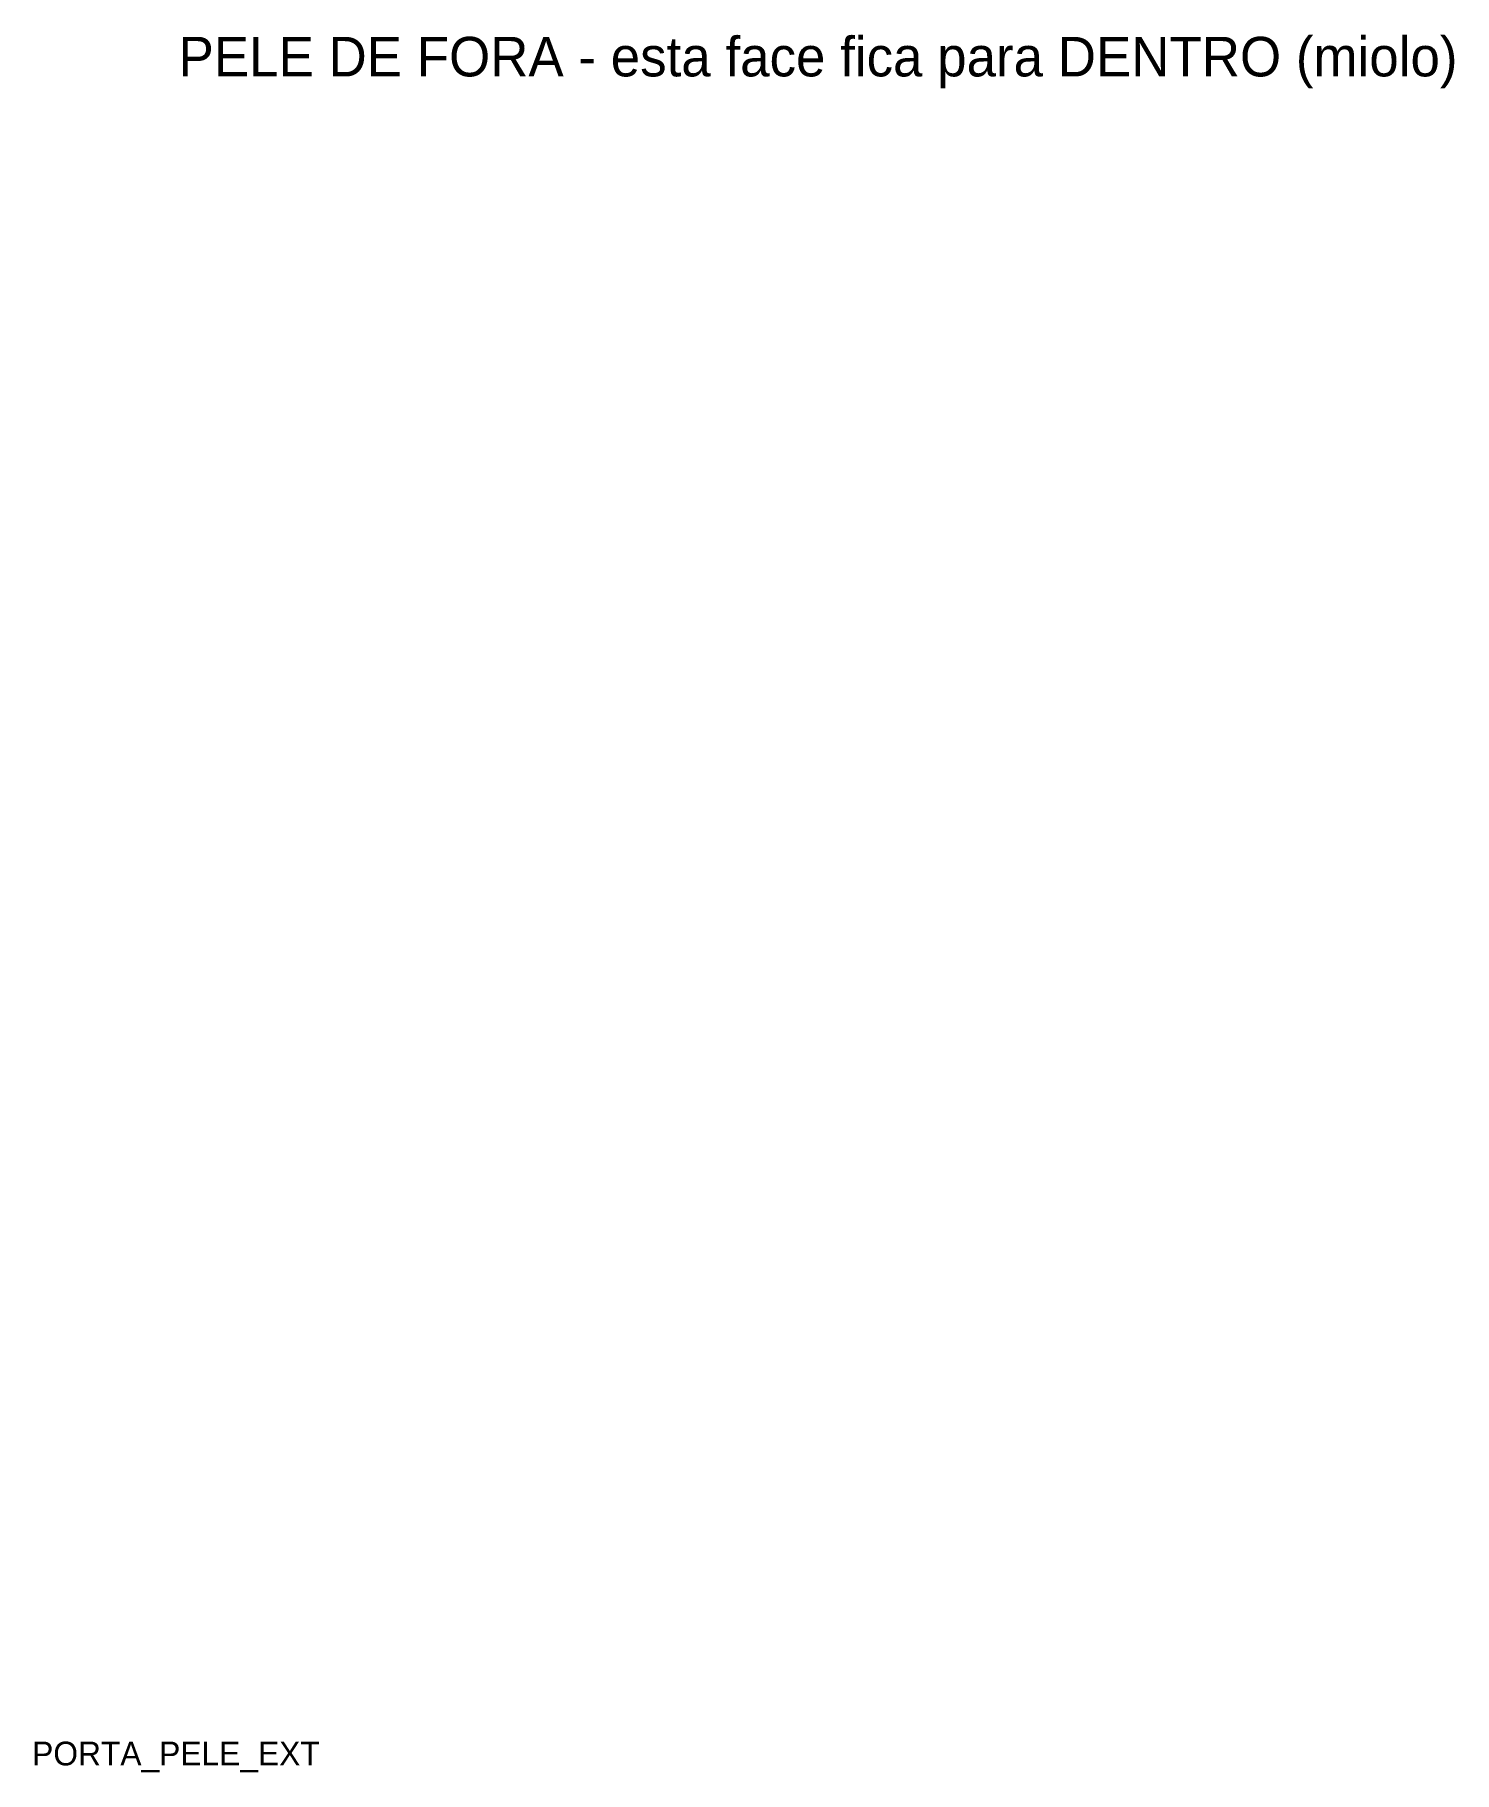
# Model space of a CAD drawing. Header units: millimetres. Extents: x 14 to 372, y 11 to 451.
import ezdxf

# ---------------------------------------------------------------- set-up
doc = ezdxf.new("R2010")
doc.units = ezdxf.units.MM

msp = doc.modelspace()

# ---------------------------------------------------------------- texts
at = {"color": 5}
for s, height, p in [('PELE DE FORA - esta face fica para DENTRO (miolo)', 10, (50, 440)), ('PORTA_PELE_EXT', 6, (13, 13))]:
    msp.add_text(s, height=height, dxfattribs=at).set_placement(p)

doc.saveas('drawing.dxf')
